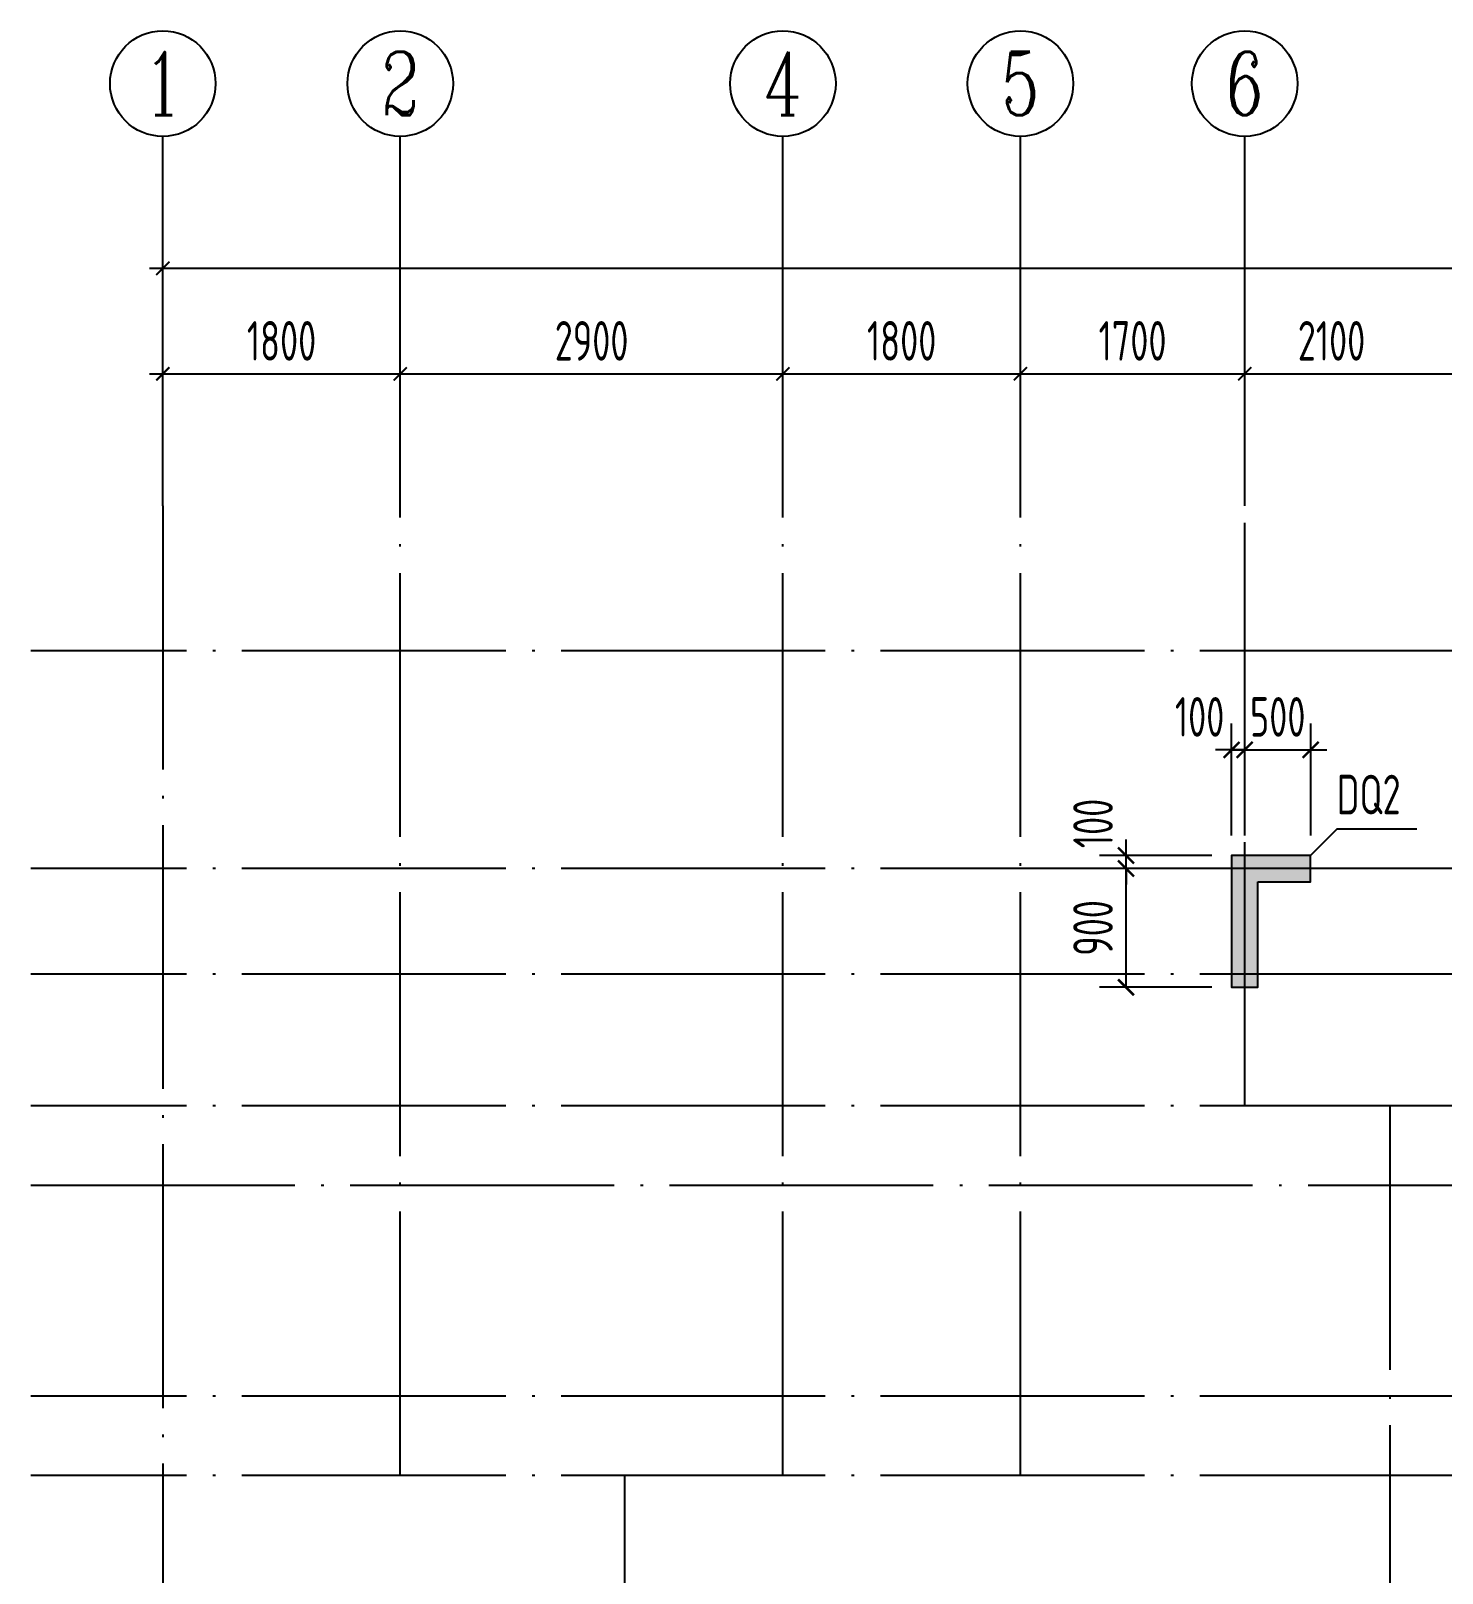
# Model space of a CAD drawing. Extents: x -668857 to 143095, y -247466 to 228182.
# Drawn here: x -327776 to -317080, y -70765 to -59074 of the extents above; entities that cross this region are included whole.
import ezdxf
from ezdxf.enums import TextEntityAlignment as Align

# ---------------------------------------------------------------- set-up
doc = ezdxf.new("R2010")
doc.units = 0
doc.header["$LTSCALE"] = 1000
doc.linetypes.add('DOTE', pattern=[2.42, 2, -0.2, 0.02, -0.2])
doc.layers.get('0').update_dxf_attribs({"linetype": 'CONTINUOUS'})
doc.layers.get('DEFPOINTS').update_dxf_attribs({"linetype": 'CONTINUOUS'})
for name, color, linetype in [('A-AXIS', 1, 'CONTINUOUS'), ('A-DOTE', 10, 'DOTE'), ('AXIS_NUM', 7, 'CONTINUOUS'), ('S-Q墙实线', 6, 'CONTINUOUS'), ('S-Q墙标注', 3, 'CONTINUOUS'), ('S-X详图填充', 252, 'CONTINUOUS'), ('S-X详图实线', 4, 'CONTINUOUS'), ('S-Y一般标注', 3, 'CONTINUOUS'), ('S-Z柱编号', 6, 'CONTINUOUS')]:
    doc.layers.add(name, color=color, linetype=linetype)
doc.styles.add('TSSD_Axis', font='complex.shx', dxfattribs={"width": 0.7, "bigfont": 'hztxt.shx'})
doc.styles.add('TSSD_DIMENSION', font='Tssdeng.shx', dxfattribs={"width": 0.7, "bigfont": 'tssdchn.shx'})
doc.styles.add('TSSD_REIN', font='tssdeng.shx', dxfattribs={"width": 0.7, "height": 300, "bigfont": 'tssdchn.shx'})
doc.styles.add('结构文字', font='zstxt.shx', dxfattribs={"width": 0.7, "bigfont": 'zshz.shx'})
doc.dimstyles.new('STRUCK', dxfattribs={"dimtxt": 400, "dimasz": 121, "dimexe": 200, "dimexo": 150, "dimgap": 115, "dimtad": 1, "dimdec": 0, "dimdsep": 46, "dimtxsty": '结构文字', "dimblk": 'ARCHTICK', "dimcen": 400, "dimclrd": 3, "dimclre": 3, "dimclrt": 7, "dimadec": 0, "dimazin": 0, "dimtfac": 1, "dimtdec": 0, "dimtix": 1, "dimtmove": 2, "dimatfit": 3, "dimldrblk": '_DIMX', "dimfxl": 0, "dimtolj": 1, "dimtzin": 0, "dimarcsym": 0})
doc.dimstyles.new('TSSD_100_100', dxfattribs={"dimtxt": 300, "dimasz": 100, "dimexe": 100, "dimexo": 250, "dimgap": 100, "dimtad": 1, "dimdec": 0, "dimzin": 0, "dimdsep": 46, "dimtxsty": 'TSSD_DIMENSION', "dimblk": 'ARCHTICK', "dimcen": 0, "dimdle": 100, "dimclrt": 7, "dimadec": 0, "dimazin": 0, "dimtfac": 1, "dimtdec": 0, "dimtix": 1, "dimtmove": 2, "dimatfit": 3, "dimldrblk": 'ARCHTICK', "dimfxl": 0, "dimtolj": 1, "dimtzin": 0, "dimarcsym": 0})

# ---------------------------------------------------------------- blocks, each defined once
blk = doc.blocks.new('ts_axno')
at = {"color": 0, "linetype": 'ByBlock', "lineweight": -2}
blk.add_circle((0, 0), 0.5, dxfattribs=at)
at = {"color": 0, "linetype": 'ByBlock', "lineweight": -2, "style": 'TSSD_Axis', "width": 0.7}
blk.add_attdef('A', text='', height=0.6, dxfattribs=at).set_placement((0, 0), align=Align.MIDDLE_CENTER)
blk = doc.blocks.new('_ArchTick')
at = {"color": 0, "linetype": 'ByBlock', "const_width": 0.15}
blk.add_lwpolyline([(-0.5, -0.5), (0.5, 0.5)], dxfattribs=at)
blk = doc.blocks.new('*D97')
at = {"layer": 'DEFPOINTS', "color": 0}
for p in [(6400, 19250), (4600, 18250), (6400, 18250)]:
    blk.add_point(p, dxfattribs=at)
at = {"layer": 'S-Y一般标注', "color": 0, "lineweight": -2}
for p, q in [((4600, 18500), (4600, 19350)), ((6400, 18500), (6400, 19350)), ((4500, 19250), (6500, 19250))]:
    blk.add_line(p, q, dxfattribs=at)
at = {"layer": 'S-Y一般标注', "color": 0, "lineweight": -2, "xscale": 100, "yscale": 100, "zscale": 100, "rotation": 180}
blk.add_blockref('_ArchTick', (4600, 19250), dxfattribs=at)
at = {"layer": 'S-Y一般标注', "color": 0, "lineweight": -2, "xscale": 100, "yscale": 100, "zscale": 100}
blk.add_blockref('_ArchTick', (6400, 19250), dxfattribs=at)
at = {"layer": 'S-Y一般标注', "color": 7, "insert": (5500, 19500), "char_height": 300, "attachment_point": 5, "style": 'TSSD_DIMENSION'}
blk.add_mtext('\\A1;1800', dxfattribs=at)
blk = doc.blocks.new('*D98')
at = {"layer": 'DEFPOINTS', "color": 0}
for p in [(9300, 19250), (6400, 18250), (9300, 18250)]:
    blk.add_point(p, dxfattribs=at)
at = {"layer": 'S-Y一般标注', "color": 0, "lineweight": -2}
for p, q in [((6400, 18500), (6400, 19350)), ((9300, 18500), (9300, 19350)), ((6300, 19250), (9400, 19250))]:
    blk.add_line(p, q, dxfattribs=at)
at = {"layer": 'S-Y一般标注', "color": 0, "lineweight": -2, "xscale": 100, "yscale": 100, "zscale": 100, "rotation": 180}
blk.add_blockref('_ArchTick', (6400, 19250), dxfattribs=at)
at = {"layer": 'S-Y一般标注', "color": 0, "lineweight": -2, "xscale": 100, "yscale": 100, "zscale": 100}
blk.add_blockref('_ArchTick', (9300, 19250), dxfattribs=at)
at = {"layer": 'S-Y一般标注', "color": 7, "insert": (7850, 19500), "char_height": 300, "attachment_point": 5, "style": 'TSSD_DIMENSION'}
blk.add_mtext('\\A1;2900', dxfattribs=at)
blk = doc.blocks.new('*D99')
at = {"layer": 'DEFPOINTS', "color": 0}
for p in [(11100, 19250), (9300, 18250), (11100, 18250)]:
    blk.add_point(p, dxfattribs=at)
at = {"layer": 'S-Y一般标注', "color": 0, "lineweight": -2}
for p, q in [((9300, 18500), (9300, 19350)), ((11100, 18500), (11100, 19350)), ((9200, 19250), (11200, 19250))]:
    blk.add_line(p, q, dxfattribs=at)
at = {"layer": 'S-Y一般标注', "color": 0, "lineweight": -2, "xscale": 100, "yscale": 100, "zscale": 100, "rotation": 180}
blk.add_blockref('_ArchTick', (9300, 19250), dxfattribs=at)
at = {"layer": 'S-Y一般标注', "color": 0, "lineweight": -2, "xscale": 100, "yscale": 100, "zscale": 100}
blk.add_blockref('_ArchTick', (11100, 19250), dxfattribs=at)
at = {"layer": 'S-Y一般标注', "color": 7, "insert": (10200, 19500), "char_height": 300, "attachment_point": 5, "style": 'TSSD_DIMENSION'}
blk.add_mtext('\\A1;1800', dxfattribs=at)
blk = doc.blocks.new('*D100')
at = {"layer": 'DEFPOINTS', "color": 0}
for p in [(12800, 19250), (11100, 18250), (12800, 18250)]:
    blk.add_point(p, dxfattribs=at)
at = {"layer": 'S-Y一般标注', "color": 0, "lineweight": -2}
for p, q in [((11100, 18500), (11100, 19350)), ((12800, 18500), (12800, 19350)), ((11000, 19250), (12900, 19250))]:
    blk.add_line(p, q, dxfattribs=at)
at = {"layer": 'S-Y一般标注', "color": 0, "lineweight": -2, "xscale": 100, "yscale": 100, "zscale": 100, "rotation": 180}
blk.add_blockref('_ArchTick', (11100, 19250), dxfattribs=at)
at = {"layer": 'S-Y一般标注', "color": 0, "lineweight": -2, "xscale": 100, "yscale": 100, "zscale": 100}
blk.add_blockref('_ArchTick', (12800, 19250), dxfattribs=at)
at = {"layer": 'S-Y一般标注', "color": 7, "insert": (11950, 19500), "char_height": 300, "attachment_point": 5, "style": 'TSSD_DIMENSION'}
blk.add_mtext('\\A1;1700', dxfattribs=at)
blk = doc.blocks.new('*D101')
at = {"layer": 'DEFPOINTS', "color": 0}
for p in [(14900, 19250), (12800, 18250), (14900, 18250)]:
    blk.add_point(p, dxfattribs=at)
at = {"layer": 'S-Y一般标注', "color": 0, "lineweight": -2}
for p, q in [((12800, 18500), (12800, 19350)), ((14900, 18500), (14900, 19350)), ((12700, 19250), (15000, 19250))]:
    blk.add_line(p, q, dxfattribs=at)
at = {"layer": 'S-Y一般标注', "color": 0, "lineweight": -2, "xscale": 100, "yscale": 100, "zscale": 100, "rotation": 180}
blk.add_blockref('_ArchTick', (12800, 19250), dxfattribs=at)
at = {"layer": 'S-Y一般标注', "color": 0, "lineweight": -2, "xscale": 100, "yscale": 100, "zscale": 100}
blk.add_blockref('_ArchTick', (14900, 19250), dxfattribs=at)
at = {"layer": 'S-Y一般标注', "color": 7, "insert": (13458, 19500), "char_height": 300, "attachment_point": 5, "style": 'TSSD_DIMENSION'}
blk.add_mtext('\\A1;2100', dxfattribs=at)
blk = doc.blocks.new('*D119')
at = {"layer": 'DEFPOINTS', "color": 0}
for p in [(54600, 20050), (4600, 18250), (54600, 18250)]:
    blk.add_point(p, dxfattribs=at)
at = {"layer": 'S-Y一般标注', "color": 0, "lineweight": -2}
for p, q in [((4600, 18500), (4600, 20150)), ((54600, 18500), (54600, 20150)), ((4500, 20050), (54700, 20050))]:
    blk.add_line(p, q, dxfattribs=at)
at = {"layer": 'S-Y一般标注', "color": 0, "lineweight": -2, "xscale": 100, "yscale": 100, "zscale": 100, "rotation": 180}
blk.add_blockref('_ArchTick', (4600, 20050), dxfattribs=at)
at = {"layer": 'S-Y一般标注', "color": 0, "lineweight": -2, "xscale": 100, "yscale": 100, "zscale": 100}
blk.add_blockref('_ArchTick', (54600, 20050), dxfattribs=at)
at = {"layer": 'S-Y一般标注', "color": 7, "insert": (29600, 20300), "char_height": 300, "attachment_point": 5, "style": 'TSSD_DIMENSION'}
blk.add_mtext('\\A1;50000', dxfattribs=at)
blk = doc.blocks.new('*D1975')
at = {"layer": 'DEFPOINTS', "color": 0}
for p in [(-319476, -65424), (-318676, -65424), (-318676, -66324)]:
    blk.add_point(p, dxfattribs=at)
at = {"layer": 'S-Q墙标注', "color": 3, "lineweight": -2}
for p, q in [((-318826, -65424), (-319676, -65424)), ((-319476, -66324), (-319476, -65424)), ((-318826, -66324), (-319676, -66324))]:
    blk.add_line(p, q, dxfattribs=at)
at = {"layer": 'S-Q墙标注', "color": 3, "lineweight": -2, "xscale": 121, "yscale": 121, "zscale": 121}
for p, rotation in [((-319476, -65424), 90), ((-319476, -66324), 270)]:
    blk.add_blockref('_ArchTick', p, dxfattribs=dict(at, rotation=rotation))
at = {"layer": 'S-Q墙标注', "color": 7, "insert": (-319726, -65874), "char_height": 300, "attachment_point": 5, "rotation": 90, "style": 'TSSD_REIN'}
blk.add_mtext('\\A1;900', dxfattribs=at)
blk = doc.blocks.new('_DIMX')
blk.add_line((-150, 0), (150, 0))
at = {"const_width": 50}
blk.add_lwpolyline([(-70, -70), (70, 70)], dxfattribs=at)
blk = doc.blocks.new('*D1976')
at = {"layer": 'DEFPOINTS', "color": 0}
for p in [(-319476, -65324), (-318676, -65324), (-318676, -65424)]:
    blk.add_point(p, dxfattribs=at)
at = {"layer": 'S-Q墙标注', "color": 3, "lineweight": -2}
for p, q in [((-319476, -65324), (-319476, -65203)), ((-318826, -65324), (-319676, -65324)), ((-319476, -65424), (-319476, -65324)), ((-318826, -65424), (-319676, -65424)), ((-319476, -65424), (-319476, -65545))]:
    blk.add_line(p, q, dxfattribs=at)
at = {"layer": 'S-Q墙标注', "color": 3, "lineweight": -2, "xscale": 121, "yscale": 121, "zscale": 121}
for p, rotation in [((-319476, -65324), 270), ((-319476, -65424), 90)]:
    blk.add_blockref('_ArchTick', p, dxfattribs=dict(at, rotation=rotation))
at = {"layer": 'S-Q墙标注', "color": 7, "insert": (-319726, -65082), "char_height": 300, "attachment_point": 5, "rotation": 90, "style": 'TSSD_REIN'}
blk.add_mtext('\\A1;100', dxfattribs=at)
blk = doc.blocks.new('*D1977')
at = {"layer": 'DEFPOINTS', "color": 0}
for p in [(-318576, -64524), (-318676, -65324), (-318576, -65324)]:
    blk.add_point(p, dxfattribs=at)
at = {"layer": 'S-Q墙标注', "color": 3, "lineweight": -2}
for p, q in [((-318676, -65174), (-318676, -64324)), ((-318576, -65174), (-318576, -64324)), ((-318676, -64524), (-318797, -64524)), ((-318676, -64524), (-318576, -64524)), ((-318576, -64524), (-318455, -64524))]:
    blk.add_line(p, q, dxfattribs=at)
at = {"layer": 'S-Q墙标注', "color": 3, "lineweight": -2, "xscale": 121, "yscale": 121, "zscale": 121}
blk.add_blockref('_ArchTick', (-318676, -64524), dxfattribs=at)
at = {"layer": 'S-Q墙标注', "color": 3, "lineweight": -2, "xscale": 121, "yscale": 121, "zscale": 121, "rotation": 180}
blk.add_blockref('_ArchTick', (-318576, -64524), dxfattribs=at)
at = {"layer": 'S-Q墙标注', "color": 7, "insert": (-318918, -64274), "char_height": 300, "attachment_point": 5, "style": 'TSSD_REIN'}
blk.add_mtext('\\A1;100', dxfattribs=at)
blk = doc.blocks.new('*D1978')
at = {"layer": 'DEFPOINTS', "color": 0}
for p in [(-318076, -64524), (-318576, -65324), (-318076, -65324)]:
    blk.add_point(p, dxfattribs=at)
at = {"layer": 'S-Q墙标注', "color": 3, "lineweight": -2}
for p, q in [((-318576, -65174), (-318576, -64324)), ((-318076, -65174), (-318076, -64324)), ((-318576, -64524), (-318697, -64524)), ((-318576, -64524), (-318076, -64524)), ((-318076, -64524), (-317955, -64524))]:
    blk.add_line(p, q, dxfattribs=at)
at = {"layer": 'S-Q墙标注', "color": 3, "lineweight": -2, "xscale": 121, "yscale": 121, "zscale": 121}
blk.add_blockref('_ArchTick', (-318576, -64524), dxfattribs=at)
at = {"layer": 'S-Q墙标注', "color": 3, "lineweight": -2, "xscale": 121, "yscale": 121, "zscale": 121, "rotation": 180}
blk.add_blockref('_ArchTick', (-318076, -64524), dxfattribs=at)
at = {"layer": 'S-Q墙标注', "color": 7, "insert": (-318326, -64274), "char_height": 300, "attachment_point": 5, "style": 'TSSD_REIN'}
blk.add_mtext('\\A1;500', dxfattribs=at)
blk = doc.blocks.new('20210726.16395156')
at = {"layer": 'A-AXIS'}
for p, q in [((4600, 18249.9), (4600, 21049.9)), ((6400, 18249.9), (6400, 21049.9)), ((9300, 18249.9), (9300, 21049.9)), ((11100, 18249.9), (11100, 21049.9)), ((12800, 18249.9), (12800, 21049.9))]:
    blk.add_line(p, q, dxfattribs=at)
at = {"layer": 'A-DOTE'}
for p, q in [((4600, 18249.9), (4600, 3600)), ((6400, 10900), (6400, 18249.9)), ((9300, 10900), (9300, 18249.9)), ((11100, 10900), (11100, 18249.9)), ((12800, 13700), (12800, 18249.9)), ((55600, 17150), (3600, 17150)), ((55600, 15500), (3600, 15500)), ((55600, 14700), (3600, 14700)), ((55600, 13700), (3600, 13700)), ((13900.2, 13700), (13900, 3600)), ((3600, 13100.3), (55600, 13100.3)), ((55600, 11500), (3600, 11500)), ((55600, 10900), (3600, 10900)), ((8100, 10900), (8100, 3600))]:
    blk.add_line(p, q, dxfattribs=at)
at = {"layer": 'A-AXIS'}
ref = blk.add_blockref('ts_axno', (4600, 21449.9), dxfattribs=dict(at, xscale=800, yscale=800, zscale=800))
ref.add_attrib('1', '1', dxfattribs={"layer": 'AXIS_NUM', "height": 480, "style": 'TSSD_Axis', "width": 0.7}).set_placement((4600, 21449.9), align=Align.MIDDLE_CENTER)
ref = blk.add_blockref('ts_axno', (6400, 21449.9), dxfattribs=dict(at, xscale=800, yscale=800, zscale=800))
ref.add_attrib('2', '2', dxfattribs={"layer": 'AXIS_NUM', "height": 480, "style": 'TSSD_Axis', "width": 0.7}).set_placement((6400, 21449.9), align=Align.MIDDLE_CENTER)
ref = blk.add_blockref('ts_axno', (9300, 21449.9), dxfattribs=dict(at, xscale=800, yscale=800, zscale=800))
ref.add_attrib('3', '4', dxfattribs={"layer": 'AXIS_NUM', "height": 480, "style": 'TSSD_Axis', "width": 0.7}).set_placement((9300, 21449.9), align=Align.MIDDLE_CENTER)
ref = blk.add_blockref('ts_axno', (11100, 21449.9), dxfattribs=dict(at, xscale=800, yscale=800, zscale=800))
ref.add_attrib('4', '5', dxfattribs={"layer": 'AXIS_NUM', "height": 480, "style": 'TSSD_Axis', "width": 0.7}).set_placement((11100, 21449.9), align=Align.MIDDLE_CENTER)
ref = blk.add_blockref('ts_axno', (12800, 21449.9), dxfattribs=dict(at, xscale=800, yscale=800, zscale=800))
ref.add_attrib('5', '6', dxfattribs={"layer": 'AXIS_NUM', "height": 480, "style": 'TSSD_Axis', "width": 0.7}).set_placement((12800, 21449.9), align=Align.MIDDLE_CENTER)
at = {"layer": 'S-Y一般标注'}
for base, p1, p2, picture, middle in [((54600, 20049.9), (4600, 18249.9), (54600, 18249.9), '*D119', (29600, 20299.9)), ((6400, 19249.9), (4600, 18249.9), (6400, 18249.9), '*D97', (5500, 19499.9)), ((9300, 19249.9), (6400, 18249.9), (9300, 18249.9), '*D98', (7850, 19499.9)), ((11100, 19249.9), (9300, 18249.9), (11100, 18249.9), '*D99', (10200, 19499.9)), ((12800, 19249.9), (11100, 18249.9), (12800, 18249.9), '*D100', (11950, 19499.9))]:
    dim = blk.add_linear_dim(base=base, p1=p1, p2=p2, dimstyle='TSSD_100_100', dxfattribs=at)
    dim.commit()
    dim.dimension.update_dxf_attribs({"geometry": picture, "text_midpoint": middle})
dim = blk.add_linear_dim(base=(14900, 19249.9), p1=(12800, 18249.9), p2=(14900, 18249.9), dimstyle='TSSD_100_100', dxfattribs=at)
dim.commit()
dim.dimension.update_dxf_attribs({"geometry": '*D101', "text_midpoint": (13458.1, 19499.9), "dimtype": 160})

msp = doc.modelspace()

# ---------------------------------------------------------------- hatches: boundary and pattern name
at = {"layer": 'S-X详图填充'}
h = msp.add_hatch(color=256, dxfattribs=at)
h.dxf.hatch_style = 1
h.paths.add_polyline_path([(-318476.34, -65523.57), (-318076.42, -65523.57), (-318076.42, -65323.57), (-318676.34, -65323.57), (-318676.34, -66323.57), (-318476.34, -66323.57)])

# ---------------------------------------------------------------- linework, layer by layer
at = {"layer": 'S-Q墙实线'}
msp.add_lwpolyline([(-318476.34, -65523.57), (-318076.42, -65523.57), (-318076.42, -65323.57), (-318676.34, -65323.57), (-318676.34, -66323.57), (-318476.34, -66323.57)], close=True, dxfattribs=at)
at = {"layer": 'S-X详图实线'}
msp.add_lwpolyline([(-318476.34, -65523.57), (-318076.42, -65523.57), (-318076.42, -65323.57), (-318676.34, -65323.57), (-318676.34, -66323.57), (-318476.34, -66323.57), (-318476.34, -65523.57)], close=True, dxfattribs=at)
at = {"layer": 'S-Z柱编号', "color": 7}
msp.add_lwpolyline([(-318076.42, -65323.57), (-317876.42, -65123.57), (-317270.63, -65123.57)], dxfattribs=at)

# ---------------------------------------------------------------- block references
at = {"layer": 'A-DOTE'}
msp.add_blockref('20210726.16395156', (-331376.34, -80923.62), dxfattribs=at)

# ---------------------------------------------------------------- texts
at = {"layer": 'S-Z柱编号', "color": 7, "style": 'TSSD_REIN', "width": 0.7}
msp.add_text('DQ2', height=300, dxfattribs=at).set_placement((-317878.99, -65102.74), align=Align.BOTTOM_LEFT)

# ---------------------------------------------------------------- dimensions: what is measured, and where the dimension line sits
at = {"layer": 'S-Q墙标注'}
dim = msp.add_linear_dim(base=(-318576.34, -64523.57), p1=(-318676.34, -65323.57), p2=(-318576.34, -65323.57), dimstyle='STRUCK', override={"dimtxt": 300, "dimgap": 100, "dimtxsty": 'TSSD_REIN'}, dxfattribs=at)
dim.commit()
dim.dimension.update_dxf_attribs({"geometry": '*D1977', "text_midpoint": (-318918.26, -64273.57), "dimtype": 160})
dim = msp.add_linear_dim(base=(-318076.42, -64523.57), p1=(-318576.34, -65323.57), p2=(-318076.42, -65323.57), dimstyle='STRUCK', override={"dimtxt": 300, "dimgap": 100, "dimtxsty": 'TSSD_REIN'}, dxfattribs=at)
dim.commit()
dim.dimension.update_dxf_attribs({"geometry": '*D1978', "text_midpoint": (-318326.38, -64273.57)})
dim = msp.add_linear_dim(base=(-319476.34, -65323.57), p1=(-318676.34, -65423.57), p2=(-318676.34, -65323.57), angle=90, dimstyle='STRUCK', override={"dimtxt": 300, "dimgap": 100, "dimtxsty": 'TSSD_REIN'}, dxfattribs=at)
dim.commit()
dim.dimension.update_dxf_attribs({"geometry": '*D1976', "text_midpoint": (-319726.34, -65081.65), "dimtype": 160})
dim = msp.add_linear_dim(base=(-319476.34, -65423.57), p1=(-318676.34, -66323.57), p2=(-318676.34, -65423.57), angle=90, dimstyle='STRUCK', override={"dimtxt": 300, "dimgap": 100, "dimtxsty": 'TSSD_REIN'}, dxfattribs=at)
dim.commit()
dim.dimension.update_dxf_attribs({"geometry": '*D1975', "text_midpoint": (-319726.34, -65873.57)})

doc.saveas('drawing.dxf')
